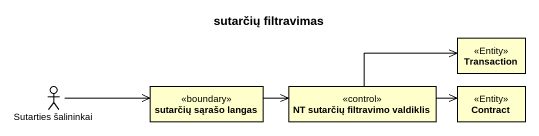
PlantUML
@startuml
title sutarčių filtravimas
allowmixing
hide circle
hide empty members
class Transaction <<Entity>>
actor "Sutarties šalininkai" as Sutarties_šalininkai
class "sutarčių sąrašo langas" as sutarčių_sąrašo_langas <<boundary>>
class "NT sutarčių filtravimo valdiklis" as NT_sutarčių_filtravimo <<control>>
class Contract <<Entity>>
Sutarties_šalininkai -right-> sutarčių_sąrašo_langas
sutarčių_sąrašo_langas -right-> NT_sutarčių_filtravimo
NT_sutarčių_filtravimo -right-> Transaction
NT_sutarčių_filtravimo -right-> Contract
@enduml
